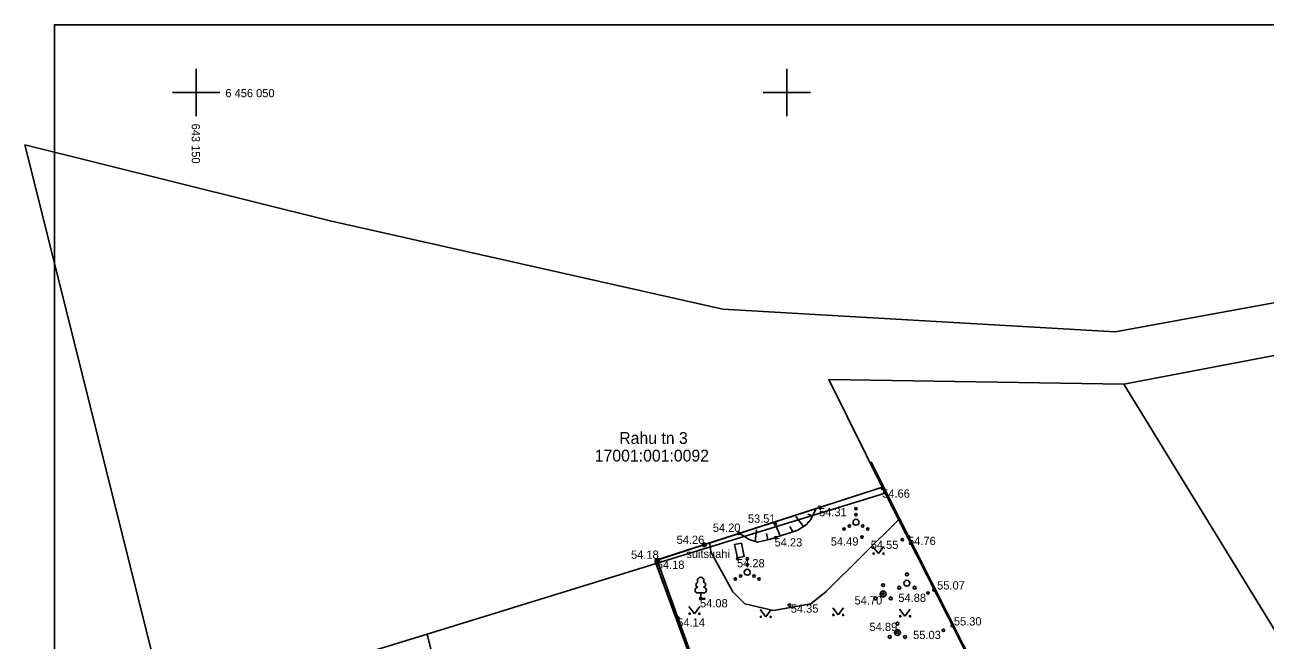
# Model space of a CAD drawing. Extents: x 643135 to 643295, y 6455849 to 6456056.
# Drawn here: x 643135.5 to 643240.5, y 6456003.7 to 6456055.7 of the extents above; entities that cross this region are included whole.
import ezdxf

# ---------------------------------------------------------------- set-up
doc = ezdxf.new("R2010")
doc.units = 0
for name, color, linetype in [('AED', 7, 'Continuous'), ('HALJASTUS', 7, 'Continuous'), ('KORGUS-EH2000', 7, 'Continuous'), ('MOOTPIIR', 7, 'Continuous'), ('PIIR', 7, 'Continuous'), ('PUU', 7, 'Continuous'), ('RAJATIS', 7, 'Continuous'), ('RELJEEF', 7, 'Continuous'), ('VORK', 7, 'Continuous'), ('VORMISTUS', 7, 'Continuous')]:
    doc.layers.add(name, color=color, linetype=linetype)

msp = doc.modelspace()

# ---------------------------------------------------------------- linework, layer by layer
at = {"layer": 'AED'}
for p, q in [((643189.03, 6456010.45), (643193.01, 6456011.74)), ((643193.09, 6456011.9), (643192.85, 6456011.82)), ((643192.94, 6456011.58), (643192.85, 6456011.82)), ((643193.17, 6456011.66), (643192.94, 6456011.58)), ((643193.17, 6456011.66), (643193.09, 6456011.9)), ((643189.1, 6456010.61), (643188.87, 6456010.53)), ((643188.95, 6456010.29), (643188.87, 6456010.53)), ((643189.19, 6456010.38), (643188.95, 6456010.29)), ((643189.03, 6456010.45), (643197.17, 6455987.73)), ((643189.19, 6456010.38), (643189.1, 6456010.61))]:
    msp.add_line(p, q, dxfattribs=at)
for points in [[(643208.19, 6456016.65), (643207.14, 6456018.76)], [(643215.79, 6455965.64), (643230.35, 6455972.39), (643214.01, 6456004.9), (643208.19, 6456016.65), (643193.01, 6456011.74)]]:
    msp.add_lwpolyline(points, dxfattribs=at)
at = {"layer": 'HALJASTUS'}
for p, q in [((643207.29, 6456011.61), (643207.75, 6456011)), ((643207.75, 6456011), (643208.2, 6456011.61)), ((643191.71, 6456006.52), (643192.17, 6456005.91)), ((643192.17, 6456005.91), (643192.62, 6456006.52)), ((643197.75, 6456006.26), (643198.21, 6456005.65)), ((643198.21, 6456005.65), (643198.66, 6456006.26)), ((643203.88, 6456006.42), (643204.34, 6456005.81)), ((643204.34, 6456005.81), (643204.79, 6456006.42)), ((643209.54, 6456006.31), (643210, 6456005.7)), ((643210, 6456005.7), (643210.45, 6456006.31))]:
    msp.add_line(p, q, dxfattribs=at)
msp.add_lwpolyline([(643193.47, 6456011.89), (643193.57, 6456011.14), (643195.42, 6456007.77), (643196.44, 6456006.75), (643198.86, 6456006.19), (643202.02, 6456006.75), (643203.34, 6456007.79), (643209.53, 6456013.95)], dxfattribs=at)
for centre, radius in [((643205.85, 6456014.8), 0.1), ((643205.85, 6456014.3), 0.1), ((643204.85, 6456013.08), 0.1), ((643205.29, 6456013.33), 0.1), ((643205.85, 6456013.65), 0.25), ((643206.42, 6456013.33), 0.1), ((643206.85, 6456013.08), 0.1), ((643207.35, 6456011), 0.055), ((643208.18, 6456011), 0.055), ((643196.65, 6456010.57), 0.1), ((643196.65, 6456010.07), 0.1), ((643195.65, 6456008.85), 0.1), ((643196.09, 6456009.1), 0.1), ((643196.65, 6456009.42), 0.25), ((643197.22, 6456009.1), 0.1), ((643197.65, 6456008.85), 0.1), ((643210.16, 6456009.24), 0.125), ((643208.15, 6456007.58), 0.25), ((643208.15, 6456008.33), 0.125), ((643209.51, 6456008.11), 0.125), ((643210.16, 6456008.49), 0.25), ((643210.81, 6456008.11), 0.125), ((643207.5, 6456007.21), 0.125), ((643208.8, 6456007.21), 0.125), ((643191.77, 6456005.91), 0.055), ((643192.6, 6456005.91), 0.055), ((643197.8, 6456005.65), 0.055), ((643198.63, 6456005.65), 0.055), ((643203.94, 6456005.81), 0.055), ((643204.77, 6456005.81), 0.055), ((643209.6, 6456005.7), 0.055), ((643210.43, 6456005.7), 0.055), ((643209.36, 6456005.08), 0.125), ((643208.71, 6456003.95), 0.125), ((643209.36, 6456004.33), 0.25), ((643210.01, 6456003.95), 0.125)]:
    msp.add_circle(centre, radius, dxfattribs=at)
at = {"layer": 'KORGUS-EH2000'}
for centre in [(643208.12, 6456016.5), (643202.79, 6456014.9), (643199.02, 6456013.5), (643195.96, 6456012.72), (643195.96, 6456012.72), (643199.08, 6456012.34), (643206.35, 6456012.39), (643209.78, 6456012.19), (643210.28, 6456012.43), (643193.01, 6456011.74), (643189.05, 6456010.46), (643195.84, 6456010.58), (643212.46, 6456007.91), (643192.71, 6456007.2), (643200.22, 6456006.65), (643208.15, 6456007.58), (643211.94, 6456007.66), (643190.78, 6456005.56), (643214.01, 6456004.9), (643209.36, 6456004.33), (643213.26, 6456004.52)]:
    msp.add_circle(centre, 0.1, dxfattribs=at)
at = {"layer": 'MOOTPIIR'}
msp.add_lwpolyline([(643188.82, 6456010.42), (643208.19, 6456016.65), (643235.19, 6455963.24), (643223.4, 6455957.49), (643209.43, 6455951.84), (643206.49, 6455962.35)], close=True, dxfattribs=at)
at = {"layer": 'PIIR'}
for points in [[(643135.49, 6456045.57), (643161.33, 6456039.14), (643194.58, 6456031.69), (643227.78, 6456029.77), (643255.74, 6456034.88), (643254.91, 6456030.34), (643228.54, 6456025.34), (643203.56, 6456025.73), (643208.33, 6456016.12), (643188.94, 6456010.16), (643169.55, 6456004.19), (643147.55, 6455997.43)], [(643230.41, 6455972.64), (643208.33, 6456016.12), (643203.56, 6456025.73), (643228.54, 6456025.34), (643253.09, 6455985.35)], [(643230.41, 6455972.64), (643206.53, 6455962.36), (643188.94, 6456010.16), (643208.33, 6456016.12)], [(643181.7, 6455954.63), (643169.55, 6456004.19), (643188.94, 6456010.16), (643206.53, 6455962.36)]]:
    msp.add_lwpolyline(points, close=True, dxfattribs=at)
at = {"layer": 'PUU'}
for p, q in [((643192.95, 6456007.67), (643192.47, 6456007.67)), ((643192.71, 6456007.2), (643192.71, 6456007.67)), ((643193.09, 6456007.2), (643192.71, 6456007.2))]:
    msp.add_line(p, q, dxfattribs=at)
for centre, radius, start, end in [((643192.71, 6456008.72), 0.277, 332.5799, 207.4201), ((643192.47, 6456007.91), 0.238, 90.0016, 269.3953), ((643192.54, 6456008.37), 0.233, 109.0217, 253.1415), ((643192.88, 6456008.37), 0.233, 286.8508, 70.9859), ((643192.95, 6456007.91), 0.238, 270.6047, 89.9984)]:
    msp.add_arc(centre, radius, start, end, dxfattribs=at)
at = {"layer": 'RAJATIS'}
msp.add_lwpolyline([(643196.16, 6456011.89), (643195.58, 6456011.77), (643195.82, 6456010.64), (643196.4, 6456010.76)], close=True, dxfattribs=at)
at = {"layer": 'RELJEEF'}
for p, q in [((643201.41, 6456013.29), (643200.77, 6456014.13)), ((643201.78, 6456014.33), (643202.19, 6456014.19)), ((643199.43, 6456012.49), (643199.07, 6456013.37)), ((643200.24, 6456013.29), (643200.5, 6456012.85)), ((643197.32, 6456012.03), (643197.43, 6456013)), ((643198.29, 6456012.7), (643198.4, 6456012.16))]:
    msp.add_line(p, q, dxfattribs=at)
msp.add_lwpolyline([(643195.96, 6456012.72), (643196.81, 6456012.18), (643197.52, 6456011.98), (643198.62, 6456012.21), (643200.92, 6456012.99), (643201.64, 6456013.44), (643202.03, 6456013.88), (643202.52, 6456014.86)], dxfattribs=at)
at = {"layer": 'VORK'}
for p, q in [((643150, 6456048), (643150, 6456052)), ((643200, 6456048), (643200, 6456052)), ((643148, 6456050), (643152, 6456050)), ((643198, 6456050), (643202, 6456050))]:
    msp.add_line(p, q, dxfattribs=at)
at = {"layer": 'VORMISTUS'}
msp.add_lwpolyline([(643280.73, 6455849.36), (643137.99, 6455849.36), (643137.99, 6456055.74), (643280.73, 6456055.74)], close=True, dxfattribs=at)

# ---------------------------------------------------------------- texts
at = {"layer": 'KORGUS-EH2000'}
for s, p in [('54.66', (643208.07, 6456015.73)), ('53.51', (643196.7, 6456013.61)), ('54.31', (643202.73, 6456014.16)), ('54.20', (643193.73, 6456012.84)), ('54.26', (643190.67, 6456011.82)), ('54.23', (643198.96, 6456011.6)), ('54.49', (643203.72, 6456011.68)), ('54.55', (643207.1, 6456011.39)), ('54.76', (643210.26, 6456011.72)), ('54.18', (643186.81, 6456010.56)), ('54.18', (643188.99, 6456009.71)), ('54.28', (643195.78, 6456009.84)), ('55.07', (643212.72, 6456007.96)), ('54.08', (643192.65, 6456006.45)), ('54.70', (643205.73, 6456006.69)), ('54.88', (643209.44, 6456006.91)), ('54.35', (643200.33, 6456006)), ('54.14', (643190.72, 6456004.82)), ('54.89', (643207, 6456004.45)), ('55.30', (643214.14, 6456004.92)), ('55.03', (643210.69, 6456003.77))]:
    msp.add_text(s, height=0.7, dxfattribs=at).set_placement(p)
at = {"layer": 'PIIR'}
for s, p in [('Rahu tn 3', (643185.81, 6456020.28)), ('17001:001:0092', (643183.74, 6456018.79))]:
    msp.add_text(s, height=1, dxfattribs=at).set_placement(p)
at = {"layer": 'RAJATIS'}
msp.add_text('suitsuahi', height=0.7, dxfattribs=at).set_placement((643191.49, 6456010.63))
at = {"layer": 'VORK'}
msp.add_text('6 456 050', height=0.7, dxfattribs=at).set_placement((643152.47, 6456049.61))
msp.add_text('643 150', height=0.7, rotation=270, dxfattribs=at).set_placement((643149.62, 6456047.38))

doc.saveas('drawing.dxf')
